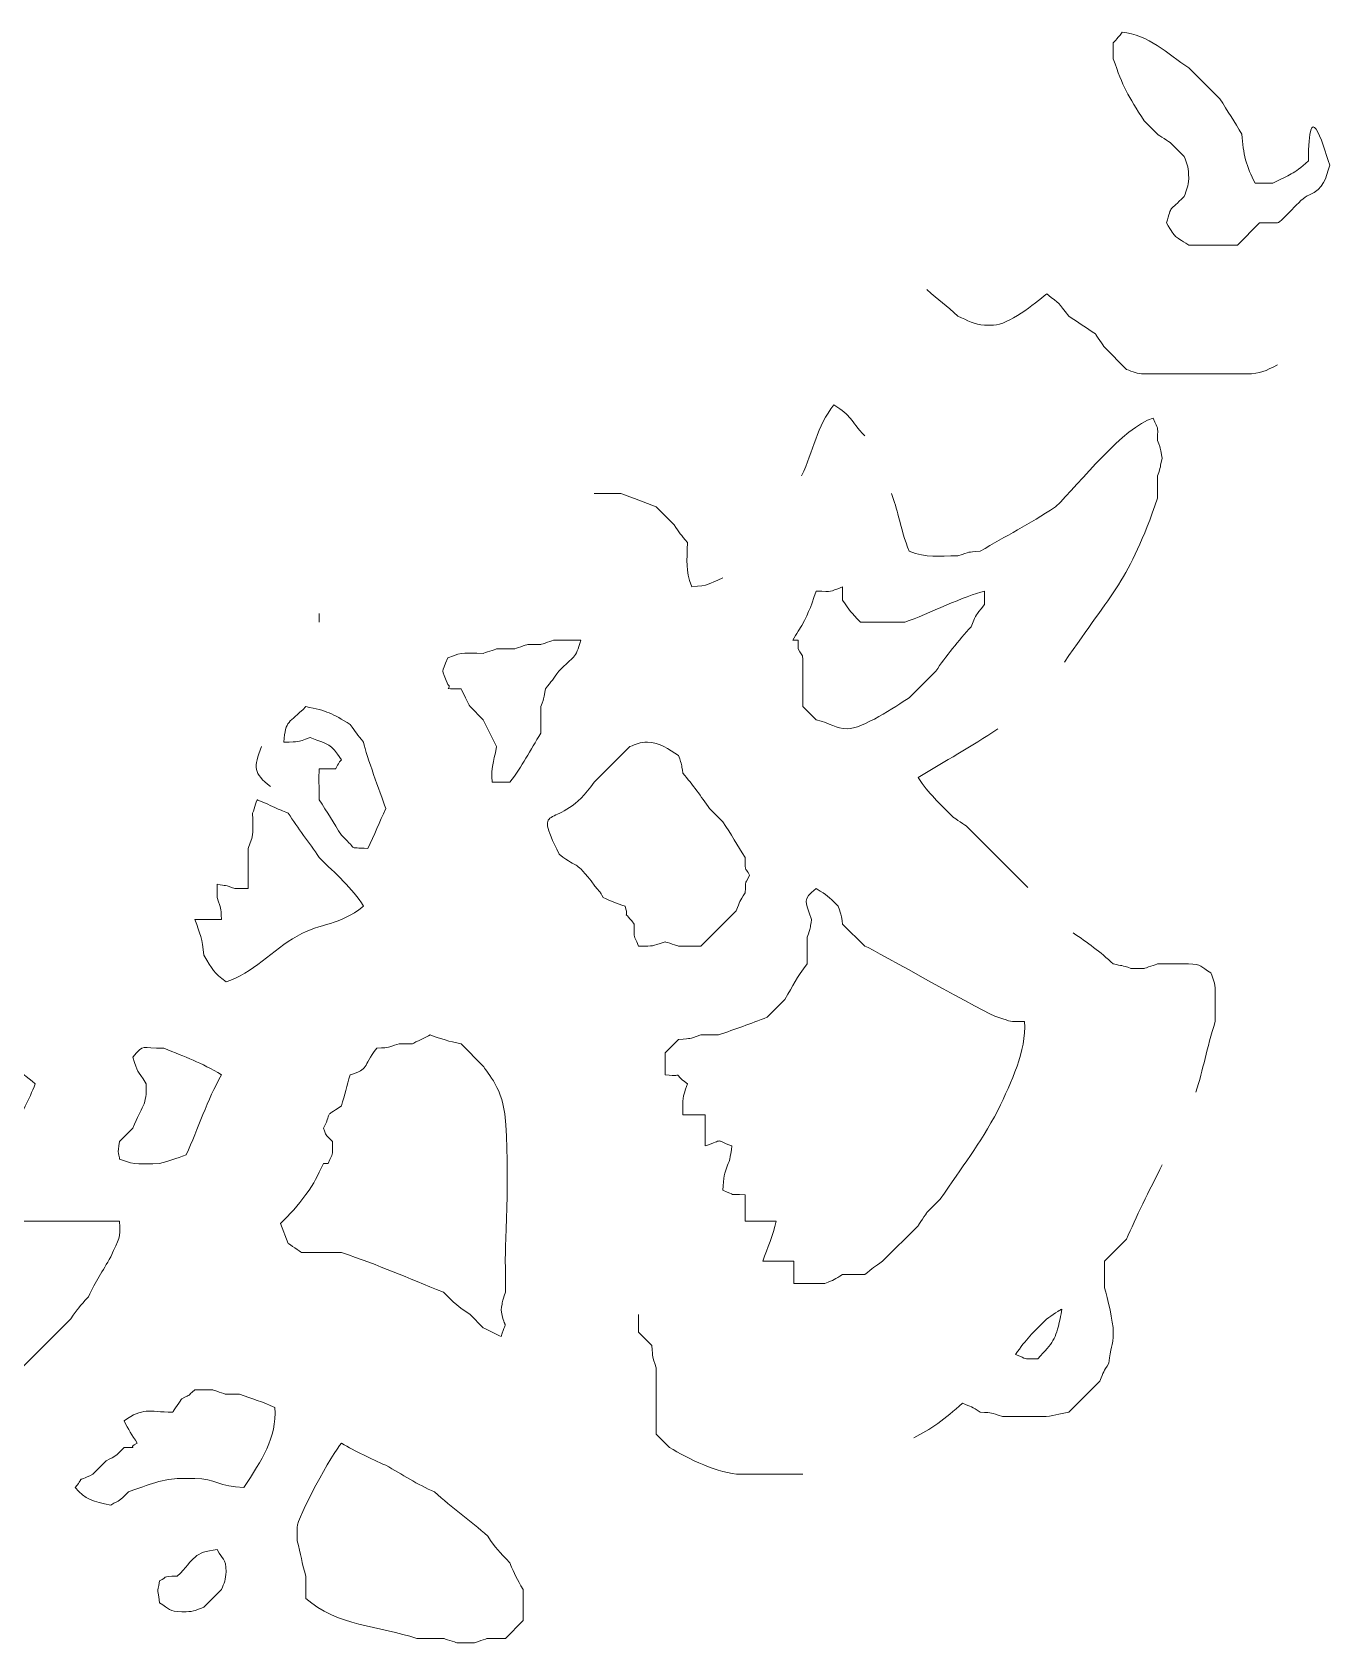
# Model space of a CAD drawing. Header units: millimetres. Extents: x -6423 to -1759, y 6 to 2012.
# Drawn here: x -2071.4 to -2027.6, y 1656 to 1710.4 of the extents above; entities that cross this region are included whole.
import ezdxf

# ---------------------------------------------------------------- set-up
doc = ezdxf.new("R2010")
doc.units = ezdxf.units.MM
doc.header["$MEASUREMENT"] = 0
doc.layers.add('layer 1', color=7, linetype='Continuous')

msp = doc.modelspace()

# ---------------------------------------------------------------- linework, layer by layer
at = {"layer": 'layer 1', "color": 177, "lineweight": 9}
for points, knots in [([(-2028.2841, 1706.0423), (-2028.8248, 1705.5549), (-2028.8855, 1705.5998), (-2029.4833, 1705.2927), (-2029.4833, 1705.2927), (-2029.4833, 1705.2927), (-2030.0831, 1705.293), (-2030.0831, 1705.293), (-2030.0831, 1705.293), (-2030.3933, 1705.8304), (-2030.4835, 1706.2996), (-2030.5328, 1706.942), (-2030.5328, 1706.942), (-2030.7836, 1707.3609), (-2031.0111, 1707.7267), (-2031.2824, 1708.1415), (-2031.2824, 1708.1415), (-2031.2824, 1708.1415), (-2032.3319, 1709.191), (-2032.3319, 1709.191), (-2032.3319, 1709.191), (-2033.0374, 1709.6523), (-2033.7056, 1710.3231), (-2034.5809, 1710.3903), (-2034.5809, 1710.3903), (-2034.9916, 1709.8138), (-2034.8633, 1710.2959), (-2034.8807, 1709.491), (-2034.8807, 1709.491), (-2034.5532, 1708.5442), (-2034.3894, 1708.2454), (-2033.831, 1707.3916), (-2033.831, 1707.3916), (-2033.831, 1707.3916), (-2033.3814, 1706.942), (-2033.3814, 1706.942), (-2033.3814, 1706.942), (-2033.3638, 1706.9324), (-2032.957, 1706.6584), (-2032.9316, 1706.6424), (-2032.9316, 1706.6424), (-2032.9316, 1706.6424), (-2032.4817, 1706.1923), (-2032.4817, 1706.1923), (-2032.4817, 1706.1923), (-2032.4032, 1705.9735), (-2032.3322, 1705.8502), (-2032.3322, 1705.5926), (-2032.3322, 1705.5926), (-2032.3322, 1705.5926), (-2032.3319, 1705.4428), (-2032.3319, 1705.4428), (-2032.3319, 1705.4428), (-2032.3319, 1705.1817), (-2032.4077, 1705.0666), (-2032.4817, 1704.843), (-2032.4817, 1704.843), (-2033.0032, 1704.31), (-2032.8971, 1704.5845), (-2033.0815, 1703.9437), (-2033.0815, 1703.9437), (-2032.7232, 1703.3704), (-2032.8759, 1703.5614), (-2032.3319, 1703.1938), (-2032.3319, 1703.1938), (-2032.3319, 1703.1938), (-2030.6826, 1703.1938), (-2030.6826, 1703.1938), (-2030.6826, 1703.1938), (-2030.6826, 1703.1938), (-2029.933, 1703.9437), (-2029.933, 1703.9437), (-2029.933, 1703.9437), (-2029.933, 1703.9437), (-2029.3333, 1703.9434), (-2029.3333, 1703.9434), (-2029.3333, 1703.9434), (-2029.1711, 1703.9972), (-2028.5616, 1704.7723), (-2028.2734, 1704.888), (-2028.2734, 1704.888), (-2027.7352, 1705.115), (-2027.7065, 1705.4475), (-2027.5623, 1705.8927), (-2027.5623, 1705.8927), (-2027.8273, 1706.7097), (-2028.2833, 1708.2816), (-2028.2841, 1706.0423)], [0, 0, 0, 0, 0.0434783, 0.0434783, 0.0434783, 0.0434783, 0.0869565, 0.0869565, 0.0869565, 0.0869565, 0.1304348, 0.1304348, 0.1304348, 0.1304348, 0.173913, 0.173913, 0.173913, 0.173913, 0.2173913, 0.2173913, 0.2173913, 0.2173913, 0.2608696, 0.2608696, 0.2608696, 0.2608696, 0.3043478, 0.3043478, 0.3043478, 0.3043478, 0.3478261, 0.3478261, 0.3478261, 0.3478261, 0.3913043, 0.3913043, 0.3913043, 0.3913043, 0.4347826, 0.4347826, 0.4347826, 0.4347826, 0.4782609, 0.4782609, 0.4782609, 0.4782609, 0.5217391, 0.5217391, 0.5217391, 0.5217391, 0.5652174, 0.5652174, 0.5652174, 0.5652174, 0.6086957, 0.6086957, 0.6086957, 0.6086957, 0.6521739, 0.6521739, 0.6521739, 0.6521739, 0.6956522, 0.6956522, 0.6956522, 0.6956522, 0.7391304, 0.7391304, 0.7391304, 0.7391304, 0.7826087, 0.7826087, 0.7826087, 0.7826087, 0.826087, 0.826087, 0.826087, 0.826087, 0.8695652, 0.8695652, 0.8695652, 0.8695652, 0.9130435, 0.9130435, 0.9130435, 0.9130435, 1, 1, 1, 1]), ([(-2041.1775, 1701.6947), (-2040.7798, 1701.3275), (-2040.5257, 1701.1624), (-2040.128, 1700.795), (-2040.128, 1700.795), (-2039.7981, 1700.6629), (-2039.5773, 1700.4954), (-2039.2284, 1700.4951), (-2039.2284, 1700.4951), (-2039.2284, 1700.4951), (-2038.9286, 1700.4951), (-2038.9286, 1700.4951), (-2038.9286, 1700.4951), (-2038.4303, 1700.4954), (-2037.539, 1701.2123), (-2037.1295, 1701.5448), (-2037.1295, 1701.5448), (-2036.6486, 1701.1927), (-2036.7799, 1701.2775), (-2036.3799, 1700.795), (-2036.3799, 1700.795), (-2036.0761, 1700.5962), (-2035.7841, 1700.3939), (-2035.4803, 1700.1954), (-2035.4803, 1700.1954), (-2035.4707, 1700.1777), (-2035.1969, 1699.771), (-2035.1806, 1699.7456), (-2035.1806, 1699.7456), (-2035.1806, 1699.7456), (-2034.4308, 1698.9959), (-2034.4308, 1698.9959), (-2034.4308, 1698.9959), (-2034.2119, 1698.9171), (-2034.0888, 1698.8461), (-2033.831, 1698.8461), (-2033.831, 1698.8461), (-2033.831, 1698.8461), (-2030.383, 1698.8458), (-2030.383, 1698.8458), (-2030.383, 1698.8458), (-2029.853, 1698.8461), (-2029.7673, 1698.944), (-2029.3333, 1699.1459)], [0, 0, 0, 0, 0.0833333, 0.0833333, 0.0833333, 0.0833333, 0.1666667, 0.1666667, 0.1666667, 0.1666667, 0.25, 0.25, 0.25, 0.25, 0.3333333, 0.3333333, 0.3333333, 0.3333333, 0.4166667, 0.4166667, 0.4166667, 0.4166667, 0.5, 0.5, 0.5, 0.5, 0.5833333, 0.5833333, 0.5833333, 0.5833333, 0.6666667, 0.6666667, 0.6666667, 0.6666667, 0.75, 0.75, 0.75, 0.75, 0.8333333, 0.8333333, 0.8333333, 0.8333333, 1, 1, 1, 1]), ([(-2045.4113, 1695.3976), (-2045.021, 1696.2414), (-2044.8966, 1697.0736), (-2044.326, 1697.7966), (-2044.326, 1697.7966), (-2043.7041, 1697.4075), (-2043.7874, 1697.3003), (-2043.2765, 1696.7472)], [0, 0, 0, 0, 0.3333333, 0.3333333, 0.3333333, 0.3333333, 1, 1, 1, 1]), ([(-2042.3727, 1694.7981), (-2042.2761, 1694.537), (-2042.2033, 1694.2744), (-2042.1339, 1694.0129), (-2042.1339, 1694.0129), (-2042.0301, 1693.6212), (-2041.9338, 1693.231), (-2041.7773, 1692.8492), (-2041.7773, 1692.8492), (-2041.1649, 1692.6114), (-2040.8225, 1692.6992), (-2040.128, 1692.6992), (-2040.128, 1692.6992), (-2039.688, 1692.8449), (-2039.8523, 1692.8126), (-2039.3785, 1692.8489), (-2039.3785, 1692.8489), (-2038.4904, 1693.3811), (-2037.7454, 1693.7494), (-2036.8297, 1694.3481), (-2036.8297, 1694.3481), (-2036.0124, 1695.1657), (-2034.5239, 1697.0615), (-2033.5313, 1697.347), (-2033.5313, 1697.347), (-2033.3512, 1696.8931), (-2033.3814, 1697.1957), (-2033.3813, 1696.597), (-2033.3813, 1696.597), (-2033.2489, 1696.2286), (-2033.2975, 1696.3401), (-2033.2315, 1695.9974), (-2033.2315, 1695.9974), (-2033.299, 1695.6754), (-2033.268, 1695.7394), (-2033.3813, 1695.3978), (-2033.3813, 1695.3978), (-2033.3813, 1695.3978), (-2033.3813, 1694.6483), (-2033.3813, 1694.6483), (-2033.3813, 1694.6483), (-2034.3739, 1691.7796), (-2034.8691, 1691.5585), (-2036.5297, 1689.1007)], [0, 0, 0, 0, 0.0833333, 0.0833333, 0.0833333, 0.0833333, 0.1666667, 0.1666667, 0.1666667, 0.1666667, 0.25, 0.25, 0.25, 0.25, 0.3333333, 0.3333333, 0.3333333, 0.3333333, 0.4166667, 0.4166667, 0.4166667, 0.4166667, 0.5, 0.5, 0.5, 0.5, 0.5833333, 0.5833333, 0.5833333, 0.5833333, 0.6666667, 0.6666667, 0.6666667, 0.6666667, 0.75, 0.75, 0.75, 0.75, 0.8333333, 0.8333333, 0.8333333, 0.8333333, 1, 1, 1, 1]), ([(-2052.4221, 1694.7979), (-2052.4221, 1694.7979), (-2051.5224, 1694.7981), (-2051.5224, 1694.7981), (-2051.5224, 1694.7981), (-2051.095, 1694.6502), (-2050.7412, 1694.5159), (-2050.3231, 1694.3483), (-2050.3231, 1694.3483), (-2050.3231, 1694.3483), (-2049.7234, 1693.7485), (-2049.7234, 1693.7485), (-2049.7234, 1693.7485), (-2049.5416, 1693.4649), (-2049.4926, 1693.4203), (-2049.2735, 1693.1488), (-2049.2735, 1693.1488), (-2049.2735, 1692.4691), (-2049.3577, 1692.2524), (-2049.1236, 1691.6494), (-2049.1236, 1691.6494), (-2048.5214, 1691.696), (-2048.6031, 1691.7373), (-2048.0742, 1691.9495)], [0, 0, 0, 0, 0.1428571, 0.1428571, 0.1428571, 0.1428571, 0.2857143, 0.2857143, 0.2857143, 0.2857143, 0.4285714, 0.4285714, 0.4285714, 0.4285714, 0.5714286, 0.5714286, 0.5714286, 0.5714286, 0.7142857, 0.7142857, 0.7142857, 0.7142857, 1, 1, 1, 1]), ([(-2045.5253, 1689.8506), (-2045.5253, 1689.8506), (-2045.5253, 1689.5507), (-2045.5253, 1689.5507), (-2045.5253, 1689.5507), (-2045.3592, 1689.2049), (-2045.3755, 1689.4859), (-2045.3758, 1688.9509), (-2045.3758, 1688.9509), (-2045.3758, 1688.9509), (-2045.3755, 1688.6511), (-2045.3755, 1688.6511), (-2045.3755, 1688.6511), (-2045.3755, 1688.6511), (-2045.3758, 1687.6016), (-2045.3758, 1687.6016), (-2045.3758, 1687.6016), (-2045.3758, 1687.6016), (-2044.9258, 1687.1516), (-2044.9258, 1687.1516), (-2044.9258, 1687.1516), (-2044.4373, 1687.049), (-2044.2569, 1686.8519), (-2043.8762, 1686.852), (-2043.8762, 1686.852), (-2043.3519, 1686.8519), (-2042.2378, 1687.6001), (-2041.7775, 1687.9014), (-2041.7775, 1687.9014), (-2041.7775, 1687.9014), (-2040.8777, 1688.8009), (-2040.8777, 1688.8009), (-2040.8777, 1688.8009), (-2040.5458, 1689.2923), (-2040.0982, 1689.8453), (-2039.6782, 1690.3002), (-2039.6782, 1690.3002), (-2039.4609, 1690.8303), (-2039.5885, 1690.5939), (-2039.2284, 1691.0499), (-2039.2284, 1691.0499), (-2039.2284, 1691.0499), (-2039.2284, 1691.4999), (-2039.2284, 1691.4999), (-2039.2284, 1691.4999), (-2039.8856, 1691.3614), (-2041.1318, 1690.7253), (-2041.9271, 1690.4502), (-2041.9271, 1690.4502), (-2041.9271, 1690.4502), (-2043.4266, 1690.4501), (-2043.4266, 1690.4501), (-2043.4266, 1690.4501), (-2043.7507, 1690.8014), (-2043.7819, 1690.8345), (-2044.0262, 1691.1996), (-2044.0262, 1691.1996), (-2044.0262, 1691.1996), (-2044.0262, 1691.6494), (-2044.0262, 1691.6494), (-2044.0262, 1691.6494), (-2044.5389, 1691.4504), (-2044.3093, 1691.4996), (-2044.9258, 1691.4996), (-2044.9258, 1691.4996), (-2045.1363, 1690.8912), (-2045.1828, 1690.7221), (-2045.5253, 1690.1505), (-2045.5253, 1690.1505), (-2045.5858, 1690.0495), (-2045.6474, 1689.9496), (-2045.71, 1689.8507), (-2045.71, 1689.8507), (-2045.71, 1689.8507), (-2045.5253, 1689.8506), (-2045.5253, 1689.8506)], [0, 0, 0, 0, 0.05, 0.05, 0.05, 0.05, 0.1, 0.1, 0.1, 0.1, 0.15, 0.15, 0.15, 0.15, 0.2, 0.2, 0.2, 0.2, 0.25, 0.25, 0.25, 0.25, 0.3, 0.3, 0.3, 0.3, 0.35, 0.35, 0.35, 0.35, 0.4, 0.4, 0.4, 0.4, 0.45, 0.45, 0.45, 0.45, 0.5, 0.5, 0.5, 0.5, 0.55, 0.55, 0.55, 0.55, 0.6, 0.6, 0.6, 0.6, 0.65, 0.65, 0.65, 0.65, 0.7, 0.7, 0.7, 0.7, 0.75, 0.75, 0.75, 0.75, 0.8, 0.8, 0.8, 0.8, 0.85, 0.85, 0.85, 0.85, 0.9, 0.9, 0.9, 0.9, 1, 1, 1, 1]), ([(-2052.8718, 1689.8506), (-2052.8718, 1689.8506), (-2053.7714, 1689.8503), (-2053.7714, 1689.8503), (-2053.7714, 1689.8503), (-2053.7967, 1689.8413), (-2054.2121, 1689.7048), (-2054.2211, 1689.7006), (-2054.2211, 1689.7006), (-2054.2211, 1689.7006), (-2054.6709, 1689.7005), (-2054.6709, 1689.7005), (-2054.6709, 1689.7005), (-2054.696, 1689.6916), (-2055.1116, 1689.5546), (-2055.1206, 1689.5505), (-2055.1206, 1689.5505), (-2055.1206, 1689.5505), (-2055.7204, 1689.5507), (-2055.7204, 1689.5507), (-2055.7204, 1689.5507), (-2055.7454, 1689.5417), (-2056.161, 1689.405), (-2056.1704, 1689.4005), (-2056.1704, 1689.4005), (-2056.8194, 1689.4007), (-2056.7956, 1689.4736), (-2057.3697, 1689.2508), (-2057.3697, 1689.2508), (-2057.5987, 1688.6604), (-2057.5987, 1688.9414), (-2057.3696, 1688.3512), (-2057.3696, 1688.3512), (-2057.1686, 1688.1992), (-2057.685, 1688.2014), (-2056.9198, 1688.2014), (-2056.9198, 1688.2014), (-2056.8803, 1688.1097), (-2056.6657, 1687.6977), (-2056.62, 1687.6016), (-2056.62, 1687.6016), (-2056.62, 1687.6016), (-2056.1703, 1687.1516), (-2056.1703, 1687.1516), (-2056.1703, 1687.1516), (-2056.0236, 1686.8508), (-2055.8729, 1686.5494), (-2055.7204, 1686.2521), (-2055.7204, 1686.2521), (-2055.8398, 1685.6198), (-2055.9067, 1685.6215), (-2055.8703, 1685.0527), (-2055.8703, 1685.0527), (-2055.8703, 1685.0527), (-2055.2707, 1685.053), (-2055.2707, 1685.053), (-2055.2707, 1685.053), (-2054.8551, 1685.5793), (-2054.5961, 1686.1284), (-2054.2213, 1686.702), (-2054.2213, 1686.702), (-2054.2213, 1686.702), (-2054.2211, 1687.6016), (-2054.2211, 1687.6016), (-2054.2211, 1687.6016), (-2054.0884, 1687.9699), (-2054.1374, 1687.8587), (-2054.0714, 1688.2014), (-2054.0714, 1688.2014), (-2053.8581, 1688.4708), (-2053.8047, 1688.5269), (-2053.6214, 1688.8009), (-2053.6214, 1688.8009), (-2053.0947, 1689.3278), (-2053.0622, 1689.1893), (-2052.8718, 1689.8506)], [0, 0, 0, 0, 0.05, 0.05, 0.05, 0.05, 0.1, 0.1, 0.1, 0.1, 0.15, 0.15, 0.15, 0.15, 0.2, 0.2, 0.2, 0.2, 0.25, 0.25, 0.25, 0.25, 0.3, 0.3, 0.3, 0.3, 0.35, 0.35, 0.35, 0.35, 0.4, 0.4, 0.4, 0.4, 0.45, 0.45, 0.45, 0.45, 0.5, 0.5, 0.5, 0.5, 0.55, 0.55, 0.55, 0.55, 0.6, 0.6, 0.6, 0.6, 0.65, 0.65, 0.65, 0.65, 0.7, 0.7, 0.7, 0.7, 0.75, 0.75, 0.75, 0.75, 0.8, 0.8, 0.8, 0.8, 0.85, 0.85, 0.85, 0.85, 0.9, 0.9, 0.9, 0.9, 1, 1, 1, 1]), ([(-2060.2182, 1686.402), (-2060.4313, 1686.6716), (-2060.4848, 1686.7279), (-2060.668, 1687.0019), (-2060.668, 1687.0019), (-2061.2676, 1687.3611), (-2061.4676, 1687.4693), (-2062.1672, 1687.6016), (-2062.1672, 1687.6016), (-2062.7649, 1687.0038), (-2062.8404, 1687.1773), (-2062.9169, 1686.402), (-2062.9169, 1686.402), (-2062.3272, 1686.4149), (-2062.5466, 1686.3802), (-2062.0174, 1686.5522), (-2062.0174, 1686.5522), (-2061.3636, 1686.29), (-2061.3544, 1686.3856), (-2060.9677, 1685.8025), (-2060.9677, 1685.8025), (-2061.3251, 1685.3864), (-2060.8939, 1685.5206), (-2061.7174, 1685.5026), (-2061.7174, 1685.5026), (-2061.7367, 1685.2026), (-2061.7174, 1684.9006), (-2061.7174, 1684.453), (-2061.7174, 1684.453), (-2061.4462, 1684.0383), (-2061.2185, 1683.6725), (-2060.968, 1683.2537), (-2060.968, 1683.2537), (-2060.3265, 1682.6756), (-2060.8239, 1682.8783), (-2060.0683, 1682.8039), (-2060.0683, 1682.8039), (-2059.8578, 1683.2567), (-2059.679, 1683.7008), (-2059.4685, 1684.1533), (-2059.4685, 1684.1533), (-2059.6663, 1684.7628), (-2060.1095, 1685.8853), (-2060.2182, 1686.402)], [0, 0, 0, 0, 0.0833333, 0.0833333, 0.0833333, 0.0833333, 0.1666667, 0.1666667, 0.1666667, 0.1666667, 0.25, 0.25, 0.25, 0.25, 0.3333333, 0.3333333, 0.3333333, 0.3333333, 0.4166667, 0.4166667, 0.4166667, 0.4166667, 0.5, 0.5, 0.5, 0.5, 0.5833333, 0.5833333, 0.5833333, 0.5833333, 0.6666667, 0.6666667, 0.6666667, 0.6666667, 0.75, 0.75, 0.75, 0.75, 0.8333333, 0.8333333, 0.8333333, 0.8333333, 1, 1, 1, 1]), ([(-2038.7787, 1686.852), (-2039.7087, 1686.2436), (-2040.5474, 1685.7598), (-2041.4774, 1685.2027), (-2041.4774, 1685.2027), (-2041.0955, 1684.6379), (-2040.7855, 1684.3607), (-2040.2782, 1683.8534), (-2040.2782, 1683.8534), (-2040.2603, 1683.8438), (-2039.8537, 1683.5701), (-2039.8282, 1683.5536), (-2039.8282, 1683.5536), (-2039.8282, 1683.5536), (-2037.7657, 1681.4911), (-2037.7657, 1681.4911)], [0, 0, 0, 0, 0.2, 0.2, 0.2, 0.2, 0.4, 0.4, 0.4, 0.4, 0.6, 0.6, 0.6, 0.6, 1, 1, 1, 1]), ([(-2051.3724, 1680.8547), (-2051.6901, 1680.9601), (-2051.8247, 1681.0134), (-2052.1222, 1681.1548), (-2052.1222, 1681.1548), (-2052.2607, 1681.4276), (-2052.1222, 1681.1548), (-2052.528, 1681.71), (-2052.528, 1681.71), (-2053.165, 1682.5019), (-2052.8883, 1682.0409), (-2053.6074, 1682.6147), (-2053.6074, 1682.6147), (-2054.5602, 1684.5457), (-2053.6516, 1683.2614), (-2052.4221, 1685.053), (-2052.4221, 1685.053), (-2052.4221, 1685.053), (-2051.2226, 1686.2523), (-2051.2226, 1686.2523), (-2051.2226, 1686.2523), (-2051.0037, 1686.331), (-2050.8806, 1686.402), (-2050.6228, 1686.402), (-2050.6228, 1686.402), (-2050.2021, 1686.4023), (-2049.909, 1686.1537), (-2049.5733, 1685.9524), (-2049.5733, 1685.9524), (-2049.441, 1685.5838), (-2049.4896, 1685.6954), (-2049.4235, 1685.3526), (-2049.4235, 1685.3526), (-2049.0975, 1684.9509), (-2048.8059, 1684.5705), (-2048.5239, 1684.1532), (-2048.5239, 1684.1532), (-2048.5239, 1684.1532), (-2048.0742, 1683.7036), (-2048.0742, 1683.7036), (-2048.0742, 1683.7036), (-2047.8029, 1683.2887), (-2047.5754, 1682.9227), (-2047.3245, 1682.504), (-2047.3245, 1682.504), (-2047.3245, 1681.925), (-2047.2957, 1682.2099), (-2047.1746, 1681.9043), (-2047.1746, 1681.9043), (-2047.3611, 1681.4709), (-2047.2816, 1681.8499), (-2047.3245, 1681.3045), (-2047.3245, 1681.3045), (-2047.5102, 1681.0149), (-2047.4973, 1681.0146), (-2047.6245, 1680.7051), (-2047.6245, 1680.7051), (-2047.6245, 1680.7051), (-2048.8238, 1679.5055), (-2048.8238, 1679.5055), (-2048.8238, 1679.5055), (-2048.8238, 1679.5055), (-2049.5733, 1679.5054), (-2049.5733, 1679.5054), (-2049.5733, 1679.5054), (-2049.5826, 1679.5097), (-2049.9982, 1679.6466), (-2050.0232, 1679.6554), (-2050.0232, 1679.6554), (-2050.5528, 1679.484), (-2050.3334, 1679.5186), (-2050.9227, 1679.5054), (-2050.9227, 1679.5054), (-2051.1126, 1679.9842), (-2051.0594, 1679.6488), (-2051.0727, 1680.2552), (-2051.0727, 1680.2552), (-2051.5602, 1680.8719), (-2051.2146, 1680.2734), (-2051.3724, 1680.8547)], [0, 0, 0, 0, 0.047619, 0.047619, 0.047619, 0.047619, 0.0952381, 0.0952381, 0.0952381, 0.0952381, 0.1428571, 0.1428571, 0.1428571, 0.1428571, 0.1904762, 0.1904762, 0.1904762, 0.1904762, 0.2380952, 0.2380952, 0.2380952, 0.2380952, 0.2857143, 0.2857143, 0.2857143, 0.2857143, 0.3333333, 0.3333333, 0.3333333, 0.3333333, 0.3809524, 0.3809524, 0.3809524, 0.3809524, 0.4285714, 0.4285714, 0.4285714, 0.4285714, 0.4761905, 0.4761905, 0.4761905, 0.4761905, 0.5238095, 0.5238095, 0.5238095, 0.5238095, 0.5714286, 0.5714286, 0.5714286, 0.5714286, 0.6190476, 0.6190476, 0.6190476, 0.6190476, 0.6666667, 0.6666667, 0.6666667, 0.6666667, 0.7142857, 0.7142857, 0.7142857, 0.7142857, 0.7619048, 0.7619048, 0.7619048, 0.7619048, 0.8095238, 0.8095238, 0.8095238, 0.8095238, 0.8571429, 0.8571429, 0.8571429, 0.8571429, 0.9047619, 0.9047619, 0.9047619, 0.9047619, 1, 1, 1, 1]), ([(-2064.1163, 1682.504), (-2064.1163, 1682.504), (-2064.1163, 1682.8039), (-2064.1163, 1682.8039), (-2064.1163, 1682.8039), (-2064.1163, 1682.8039), (-2064.1163, 1681.4545), (-2064.1163, 1681.4545), (-2064.1163, 1681.4545), (-2064.1163, 1681.4545), (-2064.5662, 1681.4547), (-2064.5662, 1681.4547), (-2064.5662, 1681.4547), (-2064.9183, 1681.5813), (-2064.8476, 1681.5377), (-2065.1658, 1681.6044), (-2065.1658, 1681.6044), (-2065.1658, 1681.6044), (-2065.1658, 1681.1547), (-2065.1658, 1681.1547), (-2065.1658, 1681.1547), (-2065.0128, 1680.6937), (-2065.0546, 1680.8984), (-2065.0158, 1680.405), (-2065.0158, 1680.405), (-2065.0158, 1680.405), (-2065.9154, 1680.4051), (-2065.9154, 1680.4051), (-2065.9154, 1680.4051), (-2065.7457, 1679.9147), (-2065.658, 1679.7595), (-2065.6156, 1679.2058), (-2065.6156, 1679.2058), (-2065.3235, 1678.7111), (-2065.2823, 1678.6202), (-2064.8659, 1678.3061), (-2064.8659, 1678.3061), (-2063.9833, 1678.5599), (-2063.2859, 1679.3949), (-2062.4671, 1679.8476), (-2062.4671, 1679.8476), (-2061.6044, 1680.3246), (-2061.0692, 1680.1832), (-2060.2182, 1680.8549), (-2060.2182, 1680.8549), (-2060.5957, 1681.472), (-2061.171, 1681.9578), (-2061.7174, 1682.5042), (-2061.7174, 1682.5042), (-2062.0612, 1683.0132), (-2062.4302, 1683.4882), (-2062.767, 1684.0032), (-2062.767, 1684.0032), (-2062.9762, 1684.0889), (-2063.0658, 1684.1199), (-2063.1267, 1684.1493), (-2063.1267, 1684.1493), (-2063.3558, 1684.2597), (-2063.5546, 1684.3465), (-2063.7912, 1684.4401), (-2063.7912, 1684.4401), (-2063.7999, 1684.4435), (-2063.8084, 1684.4479), (-2063.8166, 1684.4532), (-2063.8166, 1684.4532), (-2063.8255, 1684.428), (-2063.9624, 1684.0126), (-2063.9663, 1684.0032), (-2063.9663, 1684.0032), (-2063.9664, 1683.354), (-2063.8935, 1683.3777), (-2064.1163, 1682.8039), (-2064.1163, 1682.8039), (-2064.1163, 1682.8039), (-2064.1163, 1682.504), (-2064.1163, 1682.504)], [0, 0, 0, 0, 0.05, 0.05, 0.05, 0.05, 0.1, 0.1, 0.1, 0.1, 0.15, 0.15, 0.15, 0.15, 0.2, 0.2, 0.2, 0.2, 0.25, 0.25, 0.25, 0.25, 0.3, 0.3, 0.3, 0.3, 0.35, 0.35, 0.35, 0.35, 0.4, 0.4, 0.4, 0.4, 0.45, 0.45, 0.45, 0.45, 0.5, 0.5, 0.5, 0.5, 0.55, 0.55, 0.55, 0.55, 0.6, 0.6, 0.6, 0.6, 0.65, 0.65, 0.65, 0.65, 0.7, 0.7, 0.7, 0.7, 0.75, 0.75, 0.75, 0.75, 0.8, 0.8, 0.8, 0.8, 0.85, 0.85, 0.85, 0.85, 0.9, 0.9, 0.9, 0.9, 1, 1, 1, 1]), ([(-2045.6753, 1668.8607), (-2045.6753, 1668.8607), (-2045.6753, 1668.1111), (-2045.6753, 1668.1111), (-2045.6753, 1668.1111), (-2045.6753, 1668.1111), (-2044.6258, 1668.1111), (-2044.6258, 1668.1111), (-2044.6258, 1668.1111), (-2044.3008, 1668.2279), (-2044.3096, 1668.2439), (-2044.0262, 1668.4111), (-2044.0262, 1668.4111), (-2044.0262, 1668.4111), (-2043.2765, 1668.4109), (-2043.2765, 1668.4109), (-2043.2765, 1668.4109), (-2043.0069, 1668.6239), (-2042.9508, 1668.6774), (-2042.6768, 1668.8609), (-2042.6768, 1668.8609), (-2042.6768, 1668.8609), (-2041.4774, 1670.0601), (-2041.4774, 1670.0601), (-2041.4774, 1670.0601), (-2041.4678, 1670.078), (-2041.1938, 1670.4843), (-2041.1775, 1670.51), (-2041.1775, 1670.51), (-2041.1775, 1670.51), (-2040.7278, 1670.9596), (-2040.7278, 1670.9596), (-2040.7278, 1670.9596), (-2039.9739, 1672.0754), (-2039.4165, 1672.7661), (-2038.7787, 1673.9585), (-2038.7787, 1673.9585), (-2038.3213, 1674.9419), (-2037.8144, 1675.9455), (-2037.8793, 1676.9569), (-2037.8793, 1676.9569), (-2038.4686, 1676.9696), (-2038.2493, 1676.935), (-2038.7787, 1677.1069), (-2038.7787, 1677.1069), (-2039.1211, 1677.1732), (-2042.9079, 1679.3731), (-2043.2765, 1679.5055), (-2043.2765, 1679.5055), (-2043.2765, 1679.5055), (-2044.0262, 1680.2552), (-2044.0262, 1680.2552), (-2044.0262, 1680.2552), (-2044.0923, 1680.5979), (-2044.0438, 1680.4865), (-2044.1761, 1680.8547), (-2044.1761, 1680.8547), (-2044.5623, 1681.2328), (-2044.5002, 1681.198), (-2044.9258, 1681.4547), (-2044.9258, 1681.4547), (-2045.4029, 1681.0447), (-2045.2972, 1681.0885), (-2045.0755, 1680.4051), (-2045.0755, 1680.4051), (-2045.1418, 1680.0625), (-2045.0929, 1680.1739), (-2045.2256, 1679.8053), (-2045.2256, 1679.8053), (-2045.2256, 1679.8053), (-2045.2256, 1678.9059), (-2045.2256, 1678.9059), (-2045.2256, 1678.9059), (-2045.6043, 1678.4262), (-2045.6802, 1678.1991), (-2045.9753, 1677.7064), (-2045.9753, 1677.7064), (-2045.9753, 1677.7064), (-2046.5749, 1677.1067), (-2046.5749, 1677.1067), (-2046.5749, 1677.1067), (-2047.1443, 1676.8785), (-2047.6458, 1676.7072), (-2048.224, 1676.507), (-2048.224, 1676.507), (-2048.224, 1676.507), (-2048.8238, 1676.5071), (-2048.8238, 1676.5071), (-2048.8238, 1676.5071), (-2049.3031, 1676.3516), (-2049.0586, 1676.3976), (-2049.5733, 1676.357), (-2049.5733, 1676.357), (-2049.5733, 1676.357), (-2050.0233, 1675.9074), (-2050.0233, 1675.9074), (-2050.0233, 1675.9074), (-2050.0233, 1675.9074), (-2050.0232, 1675.1578), (-2050.0232, 1675.1578), (-2050.0232, 1675.1578), (-2049.2426, 1675.0806), (-2049.8855, 1675.3037), (-2049.2735, 1674.8578), (-2049.2735, 1674.8578), (-2049.4538, 1674.3021), (-2049.4235, 1674.4288), (-2049.4235, 1673.8083), (-2049.4235, 1673.8083), (-2049.4235, 1673.8083), (-2048.6738, 1673.8084), (-2048.6738, 1673.8084), (-2048.6738, 1673.8084), (-2048.6738, 1673.8084), (-2048.6738, 1672.7589), (-2048.6738, 1672.7589), (-2048.6738, 1672.7589), (-2048.0015, 1672.9769), (-2048.3836, 1672.9822), (-2047.7742, 1672.7588), (-2047.7742, 1672.7588), (-2047.8351, 1671.9697), (-2048.0552, 1672.1262), (-2048.0742, 1671.2598), (-2048.0742, 1671.2598), (-2047.5954, 1671.0698), (-2047.931, 1671.1231), (-2047.3245, 1671.1096), (-2047.3245, 1671.1096), (-2047.3245, 1671.1096), (-2047.3245, 1670.21), (-2047.3245, 1670.21), (-2047.3245, 1670.21), (-2047.3245, 1670.21), (-2046.2751, 1670.21), (-2046.2751, 1670.21), (-2046.2751, 1670.21), (-2046.3763, 1669.7291), (-2046.5669, 1669.3173), (-2046.7248, 1668.8609), (-2046.7248, 1668.8609), (-2046.7248, 1668.8609), (-2045.6753, 1668.8607), (-2045.6753, 1668.8607)], [0, 0, 0, 0, 0.027027, 0.027027, 0.027027, 0.027027, 0.0540541, 0.0540541, 0.0540541, 0.0540541, 0.0810811, 0.0810811, 0.0810811, 0.0810811, 0.1081081, 0.1081081, 0.1081081, 0.1081081, 0.1351351, 0.1351351, 0.1351351, 0.1351351, 0.1621622, 0.1621622, 0.1621622, 0.1621622, 0.1891892, 0.1891892, 0.1891892, 0.1891892, 0.2162162, 0.2162162, 0.2162162, 0.2162162, 0.2432432, 0.2432432, 0.2432432, 0.2432432, 0.2702703, 0.2702703, 0.2702703, 0.2702703, 0.2972973, 0.2972973, 0.2972973, 0.2972973, 0.3243243, 0.3243243, 0.3243243, 0.3243243, 0.3513514, 0.3513514, 0.3513514, 0.3513514, 0.3783784, 0.3783784, 0.3783784, 0.3783784, 0.4054054, 0.4054054, 0.4054054, 0.4054054, 0.4324324, 0.4324324, 0.4324324, 0.4324324, 0.4594595, 0.4594595, 0.4594595, 0.4594595, 0.4864865, 0.4864865, 0.4864865, 0.4864865, 0.5135135, 0.5135135, 0.5135135, 0.5135135, 0.5405405, 0.5405405, 0.5405405, 0.5405405, 0.5675676, 0.5675676, 0.5675676, 0.5675676, 0.5945946, 0.5945946, 0.5945946, 0.5945946, 0.6216216, 0.6216216, 0.6216216, 0.6216216, 0.6486486, 0.6486486, 0.6486486, 0.6486486, 0.6756757, 0.6756757, 0.6756757, 0.6756757, 0.7027027, 0.7027027, 0.7027027, 0.7027027, 0.7297297, 0.7297297, 0.7297297, 0.7297297, 0.7567568, 0.7567568, 0.7567568, 0.7567568, 0.7837838, 0.7837838, 0.7837838, 0.7837838, 0.8108108, 0.8108108, 0.8108108, 0.8108108, 0.8378378, 0.8378378, 0.8378378, 0.8378378, 0.8648649, 0.8648649, 0.8648649, 0.8648649, 0.8918919, 0.8918919, 0.8918919, 0.8918919, 0.9189189, 0.9189189, 0.9189189, 0.9189189, 0.9459459, 0.9459459, 0.9459459, 0.9459459, 1, 1, 1, 1]), ([(-2036.2302, 1679.9554), (-2035.7533, 1679.6332), (-2035.3255, 1679.3166), (-2034.8807, 1678.906), (-2034.8807, 1678.906), (-2034.5585, 1678.8384), (-2034.6228, 1678.8693), (-2034.281, 1678.7558), (-2034.281, 1678.7558), (-2034.281, 1678.7558), (-2033.8313, 1678.756), (-2033.8313, 1678.756), (-2033.8313, 1678.756), (-2033.822, 1678.7601), (-2033.4064, 1678.8967), (-2033.3813, 1678.906), (-2033.3813, 1678.906), (-2033.3813, 1678.906), (-2032.6319, 1678.9059), (-2032.6319, 1678.9059), (-2032.6319, 1678.9059), (-2032.6319, 1678.9059), (-2032.3322, 1678.906), (-2032.3322, 1678.906), (-2032.3322, 1678.906), (-2031.8958, 1678.906), (-2031.9243, 1678.8034), (-2031.5822, 1678.6059), (-2031.5822, 1678.6059), (-2031.5036, 1678.387), (-2031.4324, 1678.2639), (-2031.4324, 1678.0063), (-2031.4324, 1678.0063), (-2031.4324, 1678.0063), (-2031.4326, 1677.5565), (-2031.4326, 1677.5565), (-2031.4326, 1677.5565), (-2031.4326, 1677.5565), (-2031.4324, 1676.9567), (-2031.4324, 1676.9567), (-2031.4324, 1676.9567), (-2031.7313, 1676.0352), (-2031.8344, 1675.3531), (-2032.0875, 1674.576)], [0, 0, 0, 0, 0.0833333, 0.0833333, 0.0833333, 0.0833333, 0.1666667, 0.1666667, 0.1666667, 0.1666667, 0.25, 0.25, 0.25, 0.25, 0.3333333, 0.3333333, 0.3333333, 0.3333333, 0.4166667, 0.4166667, 0.4166667, 0.4166667, 0.5, 0.5, 0.5, 0.5, 0.5833333, 0.5833333, 0.5833333, 0.5833333, 0.6666667, 0.6666667, 0.6666667, 0.6666667, 0.75, 0.75, 0.75, 0.75, 0.8333333, 0.8333333, 0.8333333, 0.8333333, 1, 1, 1, 1]), ([(-2073.7116, 1677.1067), (-2073.7116, 1677.1067), (-2073.2618, 1676.6569), (-2073.2618, 1676.6569), (-2073.2618, 1676.6569), (-2073.2521, 1676.6394), (-2072.9781, 1676.2326), (-2072.9618, 1676.2073), (-2072.9618, 1676.2073), (-2072.4302, 1675.7163), (-2071.8659, 1675.3064), (-2071.3128, 1674.858), (-2071.3128, 1674.858), (-2071.5325, 1674.3101), (-2071.7554, 1673.871), (-2072.0623, 1673.3587), (-2072.0623, 1673.3587), (-2072.5345, 1672.9227), (-2072.5832, 1672.8919), (-2073.1118, 1672.6089), (-2073.1118, 1672.6089), (-2073.6252, 1672.3702), (-2074.1174, 1672.1551), (-2074.6111, 1671.8592), (-2074.6111, 1671.8592), (-2074.4835, 1670.5658), (-2072.8713, 1670.5211), (-2071.9124, 1670.2103), (-2071.9124, 1670.2103), (-2071.9124, 1670.2103), (-2068.464, 1670.21), (-2068.464, 1670.21), (-2068.464, 1670.21), (-2068.4387, 1669.6096), (-2068.4668, 1669.6492), (-2068.764, 1669.0107), (-2068.764, 1669.0107), (-2069.0346, 1668.5049), (-2069.2866, 1668.1981), (-2069.5135, 1667.6614), (-2069.5135, 1667.6614), (-2069.8381, 1667.309), (-2069.8676, 1667.2755), (-2070.1135, 1666.9118), (-2070.1135, 1666.9118), (-2070.1135, 1666.9118), (-2072.3623, 1664.6627), (-2072.3623, 1664.6627), (-2072.3623, 1664.6627), (-2072.372, 1664.6454), (-2072.6457, 1664.2384), (-2072.662, 1664.2131), (-2072.662, 1664.2131), (-2072.662, 1664.2131), (-2073.2618, 1663.6133), (-2073.2618, 1663.6133), (-2073.2618, 1663.6133), (-2073.4419, 1663.0576), (-2073.4117, 1663.1843), (-2073.4117, 1662.5638)], [0, 0, 0, 0, 0.0625, 0.0625, 0.0625, 0.0625, 0.125, 0.125, 0.125, 0.125, 0.1875, 0.1875, 0.1875, 0.1875, 0.25, 0.25, 0.25, 0.25, 0.3125, 0.3125, 0.3125, 0.3125, 0.375, 0.375, 0.375, 0.375, 0.4375, 0.4375, 0.4375, 0.4375, 0.5, 0.5, 0.5, 0.5, 0.5625, 0.5625, 0.5625, 0.5625, 0.625, 0.625, 0.625, 0.625, 0.6875, 0.6875, 0.6875, 0.6875, 0.75, 0.75, 0.75, 0.75, 0.8125, 0.8125, 0.8125, 0.8125, 0.875, 0.875, 0.875, 0.875, 1, 1, 1, 1]), ([(-2061.4176, 1672.1591), (-2061.4176, 1672.1591), (-2061.5675, 1672.1591), (-2061.5675, 1672.1591), (-2061.5675, 1672.1591), (-2061.5675, 1672.1591), (-2061.4176, 1672.1591), (-2061.4176, 1672.1591), (-2061.4176, 1672.1591), (-2061.2374, 1672.613), (-2061.2676, 1672.3101), (-2061.2676, 1672.9088), (-2061.2676, 1672.9088), (-2061.5595, 1673.2007), (-2061.455, 1673.0605), (-2061.5678, 1673.3584), (-2061.5678, 1673.3584), (-2061.2436, 1674.0236), (-2061.6048, 1673.6759), (-2060.9677, 1674.1083), (-2060.9677, 1674.1083), (-2060.8469, 1674.4811), (-2060.7892, 1674.7847), (-2060.668, 1675.1577), (-2060.668, 1675.1577), (-2060.0162, 1675.3605), (-2060.2773, 1675.4124), (-2059.7684, 1676.0574), (-2059.7684, 1676.0574), (-2059.2535, 1676.0977), (-2059.4982, 1676.0516), (-2059.0187, 1676.2072), (-2059.0187, 1676.2072), (-2059.0187, 1676.2072), (-2058.5689, 1676.2073), (-2058.5689, 1676.2073), (-2058.5689, 1676.2073), (-2058.4733, 1676.2615), (-2058.0731, 1676.4524), (-2057.9695, 1676.507), (-2057.9695, 1676.507), (-2057.5753, 1676.3708), (-2057.3451, 1676.2873), (-2056.9198, 1676.2073), (-2056.9198, 1676.2073), (-2056.9198, 1676.2073), (-2056.1703, 1675.4573), (-2056.1703, 1675.4573), (-2056.1703, 1675.4573), (-2056.1254, 1675.3277), (-2055.5483, 1674.7761), (-2055.4479, 1673.8413), (-2055.4479, 1673.8413), (-2055.2432, 1671.9353), (-2055.4745, 1668.9959), (-2055.4204, 1668.7108), (-2055.4204, 1668.7108), (-2055.4204, 1668.7108), (-2055.4204, 1667.8111), (-2055.4204, 1667.8111), (-2055.4204, 1667.8111), (-2055.5531, 1667.4429), (-2055.5042, 1667.5542), (-2055.5705, 1667.2116), (-2055.5705, 1667.2116), (-2055.4198, 1666.4137), (-2055.3563, 1666.9995), (-2055.5705, 1666.312), (-2055.5705, 1666.312), (-2055.6665, 1666.3579), (-2056.0783, 1666.5723), (-2056.1703, 1666.612), (-2056.1703, 1666.612), (-2056.1703, 1666.612), (-2056.62, 1667.0617), (-2056.62, 1667.0617), (-2056.62, 1667.0617), (-2057.0414, 1667.3465), (-2057.125, 1667.4257), (-2057.5196, 1667.8113), (-2057.5196, 1667.8113), (-2058.7947, 1668.3226), (-2059.6244, 1668.6957), (-2060.968, 1669.1606), (-2060.968, 1669.1606), (-2060.968, 1669.1606), (-2062.3173, 1669.1606), (-2062.3173, 1669.1606), (-2062.3173, 1669.1606), (-2062.3456, 1669.1762), (-2062.7384, 1669.4449), (-2062.767, 1669.4604), (-2062.767, 1669.4604), (-2062.767, 1669.4604), (-2063.0259, 1670.1353), (-2063.0259, 1670.1353), (-2063.0259, 1670.1353), (-2062.7163, 1670.4292), (-2062.4284, 1670.7541), (-2062.1672, 1671.1098), (-2062.1672, 1671.1098), (-2061.855, 1671.5349), (-2061.7993, 1671.7074), (-2061.5675, 1672.1591), (-2061.5675, 1672.1591), (-2061.5675, 1672.1591), (-2061.4176, 1672.1591), (-2061.4176, 1672.1591)], [0, 0, 0, 0, 0.0357143, 0.0357143, 0.0357143, 0.0357143, 0.0714286, 0.0714286, 0.0714286, 0.0714286, 0.1071429, 0.1071429, 0.1071429, 0.1071429, 0.1428571, 0.1428571, 0.1428571, 0.1428571, 0.1785714, 0.1785714, 0.1785714, 0.1785714, 0.2142857, 0.2142857, 0.2142857, 0.2142857, 0.25, 0.25, 0.25, 0.25, 0.2857143, 0.2857143, 0.2857143, 0.2857143, 0.3214286, 0.3214286, 0.3214286, 0.3214286, 0.3571429, 0.3571429, 0.3571429, 0.3571429, 0.3928571, 0.3928571, 0.3928571, 0.3928571, 0.4285714, 0.4285714, 0.4285714, 0.4285714, 0.4642857, 0.4642857, 0.4642857, 0.4642857, 0.5, 0.5, 0.5, 0.5, 0.5357143, 0.5357143, 0.5357143, 0.5357143, 0.5714286, 0.5714286, 0.5714286, 0.5714286, 0.6071429, 0.6071429, 0.6071429, 0.6071429, 0.6428571, 0.6428571, 0.6428571, 0.6428571, 0.6785714, 0.6785714, 0.6785714, 0.6785714, 0.7142857, 0.7142857, 0.7142857, 0.7142857, 0.75, 0.75, 0.75, 0.75, 0.7857143, 0.7857143, 0.7857143, 0.7857143, 0.8214286, 0.8214286, 0.8214286, 0.8214286, 0.8571429, 0.8571429, 0.8571429, 0.8571429, 0.8928571, 0.8928571, 0.8928571, 0.8928571, 0.9285714, 0.9285714, 0.9285714, 0.9285714, 1, 1, 1, 1]), ([(-2068.0143, 1675.7576), (-2067.8507, 1675.1884), (-2067.8695, 1675.3747), (-2067.5646, 1674.8578), (-2067.5646, 1674.8578), (-2067.5331, 1674.1095), (-2067.7095, 1674.1184), (-2068.0143, 1673.3587), (-2068.0143, 1673.3587), (-2068.0143, 1673.3587), (-2068.464, 1672.9087), (-2068.464, 1672.9087), (-2068.464, 1672.9087), (-2068.5571, 1672.4662), (-2068.4738, 1672.4568), (-2068.464, 1672.3089), (-2068.464, 1672.3089), (-2067.8737, 1672.0799), (-2067.7793, 1672.1591), (-2067.1147, 1672.1591), (-2067.1147, 1672.1591), (-2066.7526, 1672.2765), (-2066.5679, 1672.3143), (-2066.2152, 1672.459), (-2066.2152, 1672.459), (-2065.801, 1673.3501), (-2065.5096, 1674.302), (-2065.0158, 1675.1577), (-2065.0158, 1675.1577), (-2065.7149, 1675.5763), (-2066.2289, 1675.7621), (-2066.9649, 1676.0574), (-2066.9649, 1676.0574), (-2067.7494, 1676.0571), (-2067.6138, 1676.224), (-2068.0143, 1675.7576)], [0, 0, 0, 0, 0.1, 0.1, 0.1, 0.1, 0.2, 0.2, 0.2, 0.2, 0.3, 0.3, 0.3, 0.3, 0.4, 0.4, 0.4, 0.4, 0.5, 0.5, 0.5, 0.5, 0.6, 0.6, 0.6, 0.6, 0.7, 0.7, 0.7, 0.7, 0.8, 0.8, 0.8, 0.8, 1, 1, 1, 1]), ([(-2033.2225, 1672.1183), (-2033.665, 1671.2489), (-2034.1342, 1670.3118), (-2034.4308, 1669.6102), (-2034.4308, 1669.6102), (-2034.4308, 1669.6102), (-2035.1806, 1668.8609), (-2035.1806, 1668.8609), (-2035.1806, 1668.8609), (-2035.1806, 1668.8609), (-2035.1804, 1667.9613), (-2035.1804, 1667.9613), (-2035.1804, 1667.9613), (-2035.0703, 1667.6217), (-2034.8807, 1666.8297), (-2034.8807, 1666.4621), (-2034.8807, 1666.4621), (-2034.8807, 1665.9551), (-2034.9888, 1665.9561), (-2035.0306, 1665.4127), (-2035.0306, 1665.4127), (-2035.2161, 1665.1225), (-2035.2035, 1665.1225), (-2035.3304, 1664.8129), (-2035.3304, 1664.8129), (-2035.3304, 1664.8129), (-2036.3799, 1663.7634), (-2036.3799, 1663.7634), (-2036.3799, 1663.7634), (-2036.7122, 1663.7006), (-2036.9199, 1663.6135), (-2037.2796, 1663.6133), (-2037.2796, 1663.6133), (-2037.2796, 1663.6133), (-2038.179, 1663.6133), (-2038.179, 1663.6133), (-2038.179, 1663.6133), (-2038.179, 1663.6133), (-2038.6289, 1663.6133), (-2038.6289, 1663.6133), (-2038.6289, 1663.6133), (-2039.0688, 1663.7591), (-2038.9045, 1663.7271), (-2039.3785, 1663.7634), (-2039.3785, 1663.7634), (-2039.6683, 1663.9491), (-2039.6683, 1663.9361), (-2039.9784, 1664.0631), (-2039.9784, 1664.0631), (-2040.5529, 1663.5327), (-2041.0875, 1663.1664), (-2041.6153, 1662.8931)], [0, 0, 0, 0, 0.0714286, 0.0714286, 0.0714286, 0.0714286, 0.1428571, 0.1428571, 0.1428571, 0.1428571, 0.2142857, 0.2142857, 0.2142857, 0.2142857, 0.2857143, 0.2857143, 0.2857143, 0.2857143, 0.3571429, 0.3571429, 0.3571429, 0.3571429, 0.4285714, 0.4285714, 0.4285714, 0.4285714, 0.5, 0.5, 0.5, 0.5, 0.5714286, 0.5714286, 0.5714286, 0.5714286, 0.6428571, 0.6428571, 0.6428571, 0.6428571, 0.7142857, 0.7142857, 0.7142857, 0.7142857, 0.7857143, 0.7857143, 0.7857143, 0.7857143, 0.8571429, 0.8571429, 0.8571429, 0.8571429, 1, 1, 1, 1]), ([(-2045.3755, 1661.6642), (-2045.3755, 1661.6642), (-2045.9751, 1661.6645), (-2045.9751, 1661.6645), (-2045.9751, 1661.6645), (-2045.9751, 1661.6645), (-2047.4744, 1661.6645), (-2047.4744, 1661.6645), (-2047.4744, 1661.6645), (-2048.2133, 1661.6642), (-2049.2637, 1662.1989), (-2049.8733, 1662.5638), (-2049.8733, 1662.5638), (-2049.8733, 1662.5638), (-2050.3231, 1663.0138), (-2050.3231, 1663.0138), (-2050.3231, 1663.0138), (-2050.3231, 1663.0138), (-2050.3231, 1665.2626), (-2050.3231, 1665.2626), (-2050.3231, 1665.2626), (-2050.4689, 1665.7027), (-2050.4368, 1665.5384), (-2050.4731, 1666.0122), (-2050.4731, 1666.0122), (-2050.4731, 1666.0122), (-2050.9227, 1666.4621), (-2050.9227, 1666.4621), (-2050.9227, 1666.4621), (-2050.9227, 1666.4621), (-2050.9227, 1667.0617), (-2050.9227, 1667.0617)], [0, 0, 0, 0, 0.1111111, 0.1111111, 0.1111111, 0.1111111, 0.2222222, 0.2222222, 0.2222222, 0.2222222, 0.3333333, 0.3333333, 0.3333333, 0.3333333, 0.4444444, 0.4444444, 0.4444444, 0.4444444, 0.5555556, 0.5555556, 0.5555556, 0.5555556, 0.6666667, 0.6666667, 0.6666667, 0.6666667, 0.7777778, 0.7777778, 0.7777778, 0.7777778, 1, 1, 1, 1]), ([(-2036.6144, 1667.2451), (-2036.6346, 1667.1341), (-2036.6564, 1667.0229), (-2036.6798, 1666.9118), (-2036.6798, 1666.9118), (-2036.8308, 1666.1948), (-2036.9137, 1666.121), (-2037.4293, 1665.5623), (-2037.4293, 1665.5623), (-2038.0319, 1665.5625), (-2037.7259, 1665.5366), (-2038.1793, 1665.7124), (-2038.1793, 1665.7124), (-2037.8272, 1666.2328), (-2037.5998, 1666.4415), (-2037.1295, 1666.9117), (-2037.1295, 1666.9117), (-2037.112, 1666.9215), (-2036.7052, 1667.1951), (-2036.6799, 1667.2118), (-2036.6799, 1667.2118), (-2036.6589, 1667.2256), (-2036.637, 1667.2366), (-2036.6144, 1667.2451)], [0, 0, 0, 0, 0.1428571, 0.1428571, 0.1428571, 0.1428571, 0.2857143, 0.2857143, 0.2857143, 0.2857143, 0.4285714, 0.4285714, 0.4285714, 0.4285714, 0.5714286, 0.5714286, 0.5714286, 0.5714286, 0.7142857, 0.7142857, 0.7142857, 0.7142857, 1, 1, 1, 1]), ([(-2067.8645, 1662.7139), (-2068.0463, 1662.9858), (-2068.1655, 1663.18), (-2068.3142, 1663.4635), (-2068.3142, 1663.4635), (-2067.6534, 1663.9343), (-2067.516, 1663.7634), (-2066.6649, 1663.7631), (-2066.6649, 1663.7631), (-2066.6555, 1663.7809), (-2066.3814, 1664.1876), (-2066.3651, 1664.213), (-2066.3651, 1664.213), (-2065.9981, 1664.3801), (-2066.2194, 1664.2727), (-2065.9155, 1664.5131), (-2065.9155, 1664.5131), (-2065.9155, 1664.5131), (-2065.3157, 1664.5129), (-2065.3157, 1664.5129), (-2065.3157, 1664.5129), (-2065.3066, 1664.5086), (-2064.8911, 1664.3722), (-2064.8659, 1664.3629), (-2064.8659, 1664.3629), (-2064.8659, 1664.3629), (-2064.416, 1664.3632), (-2064.416, 1664.3632), (-2064.416, 1664.3632), (-2063.9667, 1664.2075), (-2063.6542, 1664.1168), (-2063.2167, 1663.9133), (-2063.2167, 1663.9133), (-2063.1504, 1662.8756), (-2063.6535, 1662.1514), (-2064.2662, 1661.2146), (-2064.2662, 1661.2146), (-2065.0872, 1661.2323), (-2065.2352, 1661.5143), (-2065.9154, 1661.5144), (-2065.9154, 1661.5144), (-2065.9154, 1661.5144), (-2066.5152, 1661.5143), (-2066.5152, 1661.5143), (-2066.5152, 1661.5143), (-2067.0203, 1661.5143), (-2067.6942, 1661.2274), (-2068.1642, 1661.0647), (-2068.1642, 1661.0647), (-2068.5158, 1660.7131), (-2068.4172, 1660.824), (-2068.764, 1660.6147), (-2068.764, 1660.6147), (-2069.3449, 1660.7374), (-2069.6307, 1660.8151), (-2069.9634, 1661.2146), (-2069.9634, 1661.2146), (-2069.5859, 1661.6702), (-2070.0211, 1661.3372), (-2069.3636, 1661.6642), (-2069.3636, 1661.6642), (-2069.3636, 1661.6642), (-2068.9138, 1662.1141), (-2068.9138, 1662.1141), (-2068.9138, 1662.1141), (-2068.5501, 1662.3213), (-2068.664, 1662.2138), (-2068.3142, 1662.5639), (-2068.3142, 1662.5639), (-2067.7166, 1662.5638), (-2068.2711, 1662.5387), (-2067.8645, 1662.7139)], [0, 0, 0, 0, 0.0526316, 0.0526316, 0.0526316, 0.0526316, 0.1052632, 0.1052632, 0.1052632, 0.1052632, 0.1578947, 0.1578947, 0.1578947, 0.1578947, 0.2105263, 0.2105263, 0.2105263, 0.2105263, 0.2631579, 0.2631579, 0.2631579, 0.2631579, 0.3157895, 0.3157895, 0.3157895, 0.3157895, 0.3684211, 0.3684211, 0.3684211, 0.3684211, 0.4210526, 0.4210526, 0.4210526, 0.4210526, 0.4736842, 0.4736842, 0.4736842, 0.4736842, 0.5263158, 0.5263158, 0.5263158, 0.5263158, 0.5789474, 0.5789474, 0.5789474, 0.5789474, 0.6315789, 0.6315789, 0.6315789, 0.6315789, 0.6842105, 0.6842105, 0.6842105, 0.6842105, 0.7368421, 0.7368421, 0.7368421, 0.7368421, 0.7894737, 0.7894737, 0.7894737, 0.7894737, 0.8421053, 0.8421053, 0.8421053, 0.8421053, 0.8947368, 0.8947368, 0.8947368, 0.8947368, 1, 1, 1, 1]), ([(-2054.8209, 1657.7662), (-2055.0461, 1658.1424), (-2055.1092, 1658.2633), (-2055.2707, 1658.6659), (-2055.2707, 1658.6659), (-2055.6565, 1659.0602), (-2055.7355, 1659.1441), (-2056.0202, 1659.5653), (-2056.0202, 1659.5653), (-2056.6123, 1660.112), (-2057.2273, 1660.5179), (-2057.8196, 1661.0645), (-2057.8196, 1661.0645), (-2058.39, 1661.306), (-2058.9139, 1661.6674), (-2059.4685, 1661.964), (-2059.4685, 1661.964), (-2059.9818, 1662.2028), (-2060.4742, 1662.4182), (-2060.9677, 1662.7139), (-2060.9677, 1662.7139), (-2061.258, 1662.3918), (-2062.4671, 1660.1917), (-2062.4671, 1659.8652), (-2062.4671, 1659.8652), (-2062.4671, 1659.8652), (-2062.4671, 1659.4155), (-2062.4671, 1659.4155), (-2062.4671, 1659.4155), (-2062.316, 1658.9498), (-2062.3184, 1658.6817), (-2062.1672, 1658.2162), (-2062.1672, 1658.2162), (-2062.1672, 1658.2162), (-2062.1672, 1657.4664), (-2062.1672, 1657.4664), (-2062.1672, 1657.4664), (-2061.147, 1656.5469), (-2059.6585, 1656.519), (-2058.4191, 1656.117), (-2058.4191, 1656.117), (-2058.4191, 1656.117), (-2057.5196, 1656.1169), (-2057.5196, 1656.1169), (-2057.5196, 1656.1169), (-2057.5103, 1656.1129), (-2057.0947, 1655.9763), (-2057.0697, 1655.9671), (-2057.0697, 1655.9671), (-2057.0697, 1655.9671), (-2056.47, 1655.9673), (-2056.47, 1655.9673), (-2056.47, 1655.9673), (-2056.4609, 1655.9712), (-2056.0454, 1656.108), (-2056.0202, 1656.1169), (-2056.0202, 1656.1169), (-2056.0202, 1656.1169), (-2055.4204, 1656.117), (-2055.4204, 1656.117), (-2055.4204, 1656.117), (-2055.4204, 1656.117), (-2054.8209, 1656.7167), (-2054.8209, 1656.7167), (-2054.8209, 1656.7167), (-2054.8209, 1656.7167), (-2054.8209, 1657.7662), (-2054.8209, 1657.7662)], [0, 0, 0, 0, 0.0555556, 0.0555556, 0.0555556, 0.0555556, 0.1111111, 0.1111111, 0.1111111, 0.1111111, 0.1666667, 0.1666667, 0.1666667, 0.1666667, 0.2222222, 0.2222222, 0.2222222, 0.2222222, 0.2777778, 0.2777778, 0.2777778, 0.2777778, 0.3333333, 0.3333333, 0.3333333, 0.3333333, 0.3888889, 0.3888889, 0.3888889, 0.3888889, 0.4444444, 0.4444444, 0.4444444, 0.4444444, 0.5, 0.5, 0.5, 0.5, 0.5555556, 0.5555556, 0.5555556, 0.5555556, 0.6111111, 0.6111111, 0.6111111, 0.6111111, 0.6666667, 0.6666667, 0.6666667, 0.6666667, 0.7222222, 0.7222222, 0.7222222, 0.7222222, 0.7777778, 0.7777778, 0.7777778, 0.7777778, 0.8333333, 0.8333333, 0.8333333, 0.8333333, 0.8888889, 0.8888889, 0.8888889, 0.8888889, 1, 1, 1, 1]), ([(-2065.1658, 1659.1157), (-2065.9583, 1659.0374), (-2065.9144, 1658.8167), (-2066.5152, 1658.2162), (-2066.5152, 1658.2162), (-2067.094, 1658.2159), (-2066.8092, 1658.1874), (-2067.1147, 1658.066), (-2067.1147, 1658.066), (-2067.1927, 1657.5035), (-2067.1915, 1657.9995), (-2067.1149, 1657.3165), (-2067.1149, 1657.3165), (-2066.7771, 1657.1172), (-2066.7947, 1657.0165), (-2066.3651, 1657.0166), (-2066.3651, 1657.0166), (-2066.3651, 1657.0166), (-2066.2152, 1657.0165), (-2066.2152, 1657.0165), (-2066.2152, 1657.0165), (-2065.9544, 1657.0165), (-2065.8393, 1657.0922), (-2065.6156, 1657.1664), (-2065.6156, 1657.1664), (-2065.6156, 1657.1664), (-2065.0158, 1657.7663), (-2065.0158, 1657.7663), (-2065.0158, 1657.7663), (-2064.937, 1657.9851), (-2064.8659, 1658.1081), (-2064.8659, 1658.3659), (-2064.8659, 1658.3659), (-2064.8659, 1658.8542), (-2064.9921, 1658.7531), (-2065.1658, 1659.1157)], [0, 0, 0, 0, 0.1, 0.1, 0.1, 0.1, 0.2, 0.2, 0.2, 0.2, 0.3, 0.3, 0.3, 0.3, 0.4, 0.4, 0.4, 0.4, 0.5, 0.5, 0.5, 0.5, 0.6, 0.6, 0.6, 0.6, 0.7, 0.7, 0.7, 0.7, 0.8, 0.8, 0.8, 0.8, 1, 1, 1, 1])]:
    msp.add_open_spline(points, degree=3, knots=knots, dxfattribs=at)
for points in [[(-2061.7174, 1690.4501), (-2061.7174, 1690.4501), (-2061.7174, 1690.7499), (-2061.7174, 1690.7499)], [(-2045.3755, 1688.6511), (-2045.3755, 1688.6511), (-2045.3758, 1688.9509), (-2045.3758, 1688.9509)], [(-2063.6664, 1686.2523), (-2063.9427, 1685.5405), (-2063.9406, 1685.3478), (-2063.3667, 1684.9029)]]:
    msp.add_open_spline(points, degree=3, dxfattribs=at)

doc.saveas('drawing.dxf')
